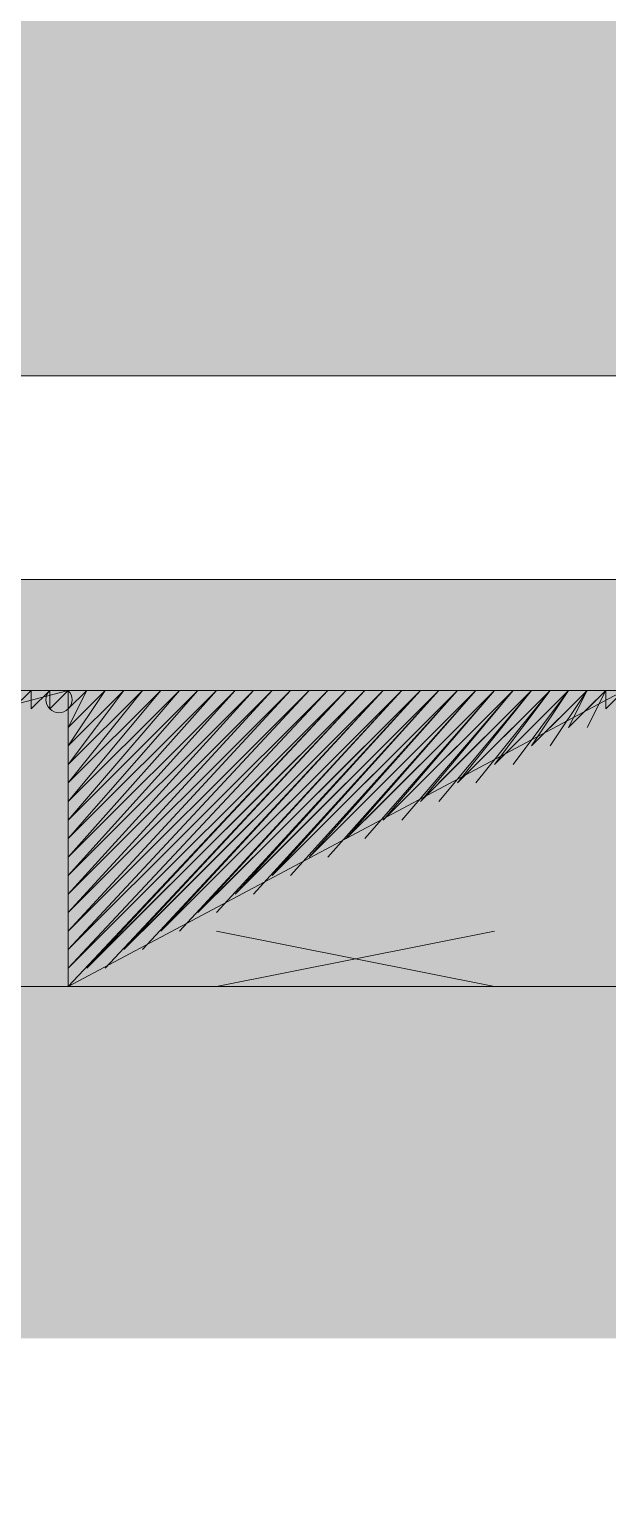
# Model space of a CAD drawing. Header units: millimetres. Extents: x -59 to 47, y 152 to 919.
# Drawn here: x -6.987 to -6.674, y 571.591 to 572.383 of the extents above; entities that cross this region are included whole.
import ezdxf

# ---------------------------------------------------------------- set-up
doc = ezdxf.new("R2010")
doc.units = ezdxf.units.MM
for name, color, linetype in [('PDF_014407$BL', 7, 'Continuous'), ('PDF_014407$EQ', 7, 'Continuous'), ('PDF_014407$WA', 7, 'Continuous')]:
    doc.layers.add(name, color=color, linetype=linetype)
doc.layers.add('PDF_014407$HL-TMP', color=7, linetype='Continuous', true_color=0x800000)

msp = doc.modelspace()

# ---------------------------------------------------------------- linework, layer by layer
at = {"layer": 'PDF_014407$BL', "lineweight": 9}
for points in [[(-6.8858, 571.89387), (-6.73523, 571.86376)], [(-6.73523, 571.89387), (-6.8858, 571.86376)]]:
    msp.add_lwpolyline(points, dxfattribs=at)
at = {"layer": 'PDF_014407$EQ', "lineweight": 9}
for points in [[(-6.66496, 571.86376), (-6.05261, 571.86376), (-6.05261, 572.02437), (-7.57846, 572.02437), (-7.57846, 571.86376), (-6.96611, 571.86376), (-6.96611, 572.02437), (-7.57846, 571.86376)], [(-6.99623, 572.01433), (-6.98619, 572.02437), (-6.99623, 572.01433), (-6.98619, 572.02437), (-6.99623, 572.01433), (-6.98619, 572.02437), (-6.99623, 572.01433), (-6.98619, 572.02437), (-6.99623, 572.01433), (-6.98619, 572.02437), (-6.99623, 572.01433), (-6.98619, 572.02437), (-6.99623, 572.01433), (-6.98619, 572.02437), (-6.99623, 572.01433), (-6.98619, 572.02437), (-6.99623, 572.01433), (-6.98619, 572.02437), (-6.99623, 572.01433), (-6.98619, 572.02437), (-6.99623, 572.01433), (-6.98619, 572.02437), (-6.99623, 572.01433), (-6.98619, 572.02437), (-6.99623, 572.01433), (-6.98619, 572.02437), (-6.99623, 572.01433), (-6.98619, 572.02437), (-6.99623, 572.01433), (-6.98619, 572.02437), (-6.99623, 572.01433), (-6.98619, 572.02437), (-6.98619, 572.01433), (-6.98619, 572.02437), (-6.98619, 572.01433), (-6.98619, 572.02437), (-6.98619, 572.01433), (-6.98619, 572.02437), (-6.98619, 572.01433), (-6.98619, 572.02437), (-6.98619, 572.01433), (-6.98619, 572.02437), (-6.98619, 572.01433), (-6.98619, 572.02437), (-6.98619, 572.01433), (-6.98619, 572.02437), (-6.98619, 572.01433), (-6.98619, 572.02437), (-6.98619, 572.01433), (-6.98619, 572.02437), (-6.98619, 572.01433), (-6.98619, 572.02437), (-6.98619, 572.01433), (-6.98619, 572.02437), (-6.98619, 572.01433), (-6.98619, 572.02437), (-6.98619, 572.01433), (-6.97615, 572.02437), (-6.98619, 572.01433), (-6.97615, 572.02437), (-6.98619, 572.01433), (-6.97615, 572.02437), (-6.98619, 572.01433), (-6.97615, 572.02437), (-6.98619, 572.01433), (-6.97615, 572.02437), (-6.98619, 572.01433), (-6.97615, 572.02437), (-6.98619, 572.01433), (-6.97615, 572.02437), (-6.98619, 572.01433), (-6.97615, 572.02437), (-6.98619, 572.01433), (-6.97615, 572.02437), (-6.97615, 572.01433), (-6.97615, 572.02437), (-6.97615, 572.01433), (-6.97615, 572.02437), (-6.97615, 572.01433), (-6.97615, 572.02437), (-6.97615, 572.01433), (-6.97615, 572.02437), (-6.97615, 572.01433), (-6.97615, 572.02437), (-6.97615, 572.01433), (-6.97615, 572.02437), (-6.97615, 572.01433), (-6.97615, 572.02437), (-6.97615, 572.01433), (-6.97615, 572.02437), (-6.97615, 572.01433), (-6.97615, 572.02437), (-6.97615, 572.01433), (-6.97615, 572.02437), (-6.97615, 572.01433), (-6.97615, 572.02437), (-6.97615, 572.01433), (-6.97615, 572.02437), (-6.97615, 572.01433), (-6.97615, 572.02437), (-6.97615, 572.01433), (-6.97615, 572.02437), (-6.97615, 572.01433), (-6.97615, 572.02437), (-6.97615, 572.01433), (-6.97615, 572.02437), (-6.97615, 572.01433), (-6.97615, 572.02437), (-6.97615, 572.01433), (-6.97615, 572.02437), (-6.97615, 572.01433), (-6.97615, 572.02437), (-6.97615, 572.01433), (-6.96611, 572.02437), (-6.97615, 572.01433)], [(-6.96611, 571.99426), (-6.94603, 572.02437), (-6.96611, 571.99426), (-6.94603, 572.02437), (-6.96611, 571.99426), (-6.94603, 572.02437), (-6.96611, 571.99426), (-6.94603, 572.02437), (-6.96611, 571.99426), (-6.94603, 572.02437), (-6.96611, 571.99426), (-6.94603, 572.02437), (-6.96611, 571.99426), (-6.94603, 572.02437), (-6.96611, 571.99426), (-6.94603, 572.02437), (-6.96611, 571.99426), (-6.94603, 572.02437), (-6.96611, 571.99426), (-6.94603, 572.02437), (-6.96611, 571.99426), (-6.94603, 572.02437), (-6.96611, 571.99426), (-6.94603, 572.02437), (-6.96611, 571.99426), (-6.94603, 572.02437), (-6.96611, 571.99426), (-6.94603, 572.02437), (-6.96611, 571.99426), (-6.94603, 572.02437), (-6.96611, 571.99426), (-6.94603, 572.02437), (-6.96611, 571.99426), (-6.94603, 572.02437), (-6.96611, 571.99426), (-6.94603, 572.02437), (-6.96611, 571.99426), (-6.94603, 572.02437), (-6.96611, 571.99426), (-6.936, 572.02437), (-6.96611, 571.99426), (-6.936, 572.02437), (-6.96611, 571.99426), (-6.936, 572.02437), (-6.96611, 571.99426), (-6.936, 572.02437), (-6.96611, 571.99426), (-6.936, 572.02437), (-6.96611, 571.99426), (-6.936, 572.02437), (-6.96611, 571.99426), (-6.936, 572.02437), (-6.96611, 571.99426), (-6.936, 572.02437), (-6.96611, 571.99426), (-6.936, 572.02437), (-6.96611, 571.99426), (-6.936, 572.02437), (-6.96611, 571.98422), (-6.936, 572.02437), (-6.96611, 571.98422), (-6.936, 572.02437), (-6.96611, 571.98422), (-6.936, 572.02437), (-6.96611, 571.98422), (-6.936, 572.02437), (-6.96611, 571.98422), (-6.936, 572.02437), (-6.96611, 571.98422), (-6.936, 572.02437), (-6.96611, 571.98422), (-6.936, 572.02437), (-6.96611, 571.98422), (-6.936, 572.02437), (-6.96611, 571.98422), (-6.936, 572.02437), (-6.96611, 571.98422), (-6.936, 572.02437), (-6.96611, 571.98422), (-6.936, 572.02437), (-6.96611, 571.98422), (-6.936, 572.02437), (-6.96611, 571.98422), (-6.936, 572.02437), (-6.96611, 571.98422), (-6.936, 572.02437), (-6.96611, 571.98422), (-6.936, 572.02437), (-6.96611, 571.98422), (-6.936, 572.02437), (-6.96611, 571.98422), (-6.936, 572.02437), (-6.96611, 571.98422), (-6.936, 572.02437), (-6.96611, 571.98422), (-6.92596, 572.02437), (-6.96611, 571.98422), (-6.92596, 572.02437), (-6.96611, 571.98422), (-6.92596, 572.02437), (-6.96611, 571.98422), (-6.92596, 572.02437), (-6.96611, 571.98422), (-6.92596, 572.02437), (-6.96611, 571.98422), (-6.92596, 572.02437), (-6.96611, 571.98422), (-6.92596, 572.02437), (-6.96611, 571.98422), (-6.92596, 572.02437), (-6.96611, 571.98422), (-6.92596, 572.02437), (-6.96611, 571.98422), (-6.92596, 572.02437), (-6.96611, 571.97418), (-6.92596, 572.02437), (-6.96611, 571.97418), (-6.92596, 572.02437), (-6.96611, 571.97418), (-6.92596, 572.02437), (-6.96611, 571.97418), (-6.92596, 572.02437), (-6.96611, 571.97418), (-6.92596, 572.02437), (-6.96611, 571.97418), (-6.92596, 572.02437), (-6.96611, 571.97418), (-6.92596, 572.02437), (-6.96611, 571.97418), (-6.92596, 572.02437), (-6.96611, 571.97418), (-6.92596, 572.02437), (-6.96611, 571.97418), (-6.92596, 572.02437), (-6.96611, 571.97418), (-6.92596, 572.02437), (-6.96611, 571.97418), (-6.92596, 572.02437), (-6.96611, 571.97418), (-6.92596, 572.02437), (-6.96611, 571.97418), (-6.92596, 572.02437), (-6.96611, 571.97418), (-6.92596, 572.02437), (-6.96611, 571.97418), (-6.92596, 572.02437), (-6.96611, 571.97418), (-6.92596, 572.02437), (-6.96611, 571.97418), (-6.92596, 572.02437), (-6.96611, 571.97418), (-6.91592, 572.02437), (-6.96611, 571.97418), (-6.91592, 572.02437), (-6.96611, 571.97418), (-6.91592, 572.02437), (-6.96611, 571.97418), (-6.91592, 572.02437), (-6.96611, 571.97418), (-6.91592, 572.02437), (-6.96611, 571.97418), (-6.91592, 572.02437), (-6.96611, 571.97418), (-6.91592, 572.02437), (-6.96611, 571.97418), (-6.91592, 572.02437), (-6.96611, 571.97418), (-6.91592, 572.02437), (-6.96611, 571.97418), (-6.91592, 572.02437), (-6.96611, 571.96414), (-6.91592, 572.02437), (-6.96611, 571.96414), (-6.91592, 572.02437), (-6.96611, 571.96414), (-6.91592, 572.02437), (-6.96611, 571.96414), (-6.91592, 572.02437), (-6.96611, 571.96414), (-6.91592, 572.02437), (-6.96611, 571.96414), (-6.91592, 572.02437), (-6.96611, 571.96414), (-6.91592, 572.02437), (-6.96611, 571.96414), (-6.91592, 572.02437), (-6.96611, 571.96414), (-6.91592, 572.02437), (-6.96611, 571.96414), (-6.91592, 572.02437), (-6.96611, 571.96414), (-6.91592, 572.02437), (-6.96611, 571.96414), (-6.91592, 572.02437), (-6.96611, 571.96414), (-6.91592, 572.02437), (-6.96611, 571.96414), (-6.91592, 572.02437), (-6.96611, 571.96414), (-6.91592, 572.02437), (-6.96611, 571.96414), (-6.91592, 572.02437), (-6.96611, 571.96414), (-6.91592, 572.02437), (-6.96611, 571.96414), (-6.91592, 572.02437), (-6.96611, 571.96414), (-6.90588, 572.02437), (-6.96611, 571.96414), (-6.90588, 572.02437), (-6.96611, 571.96414), (-6.90588, 572.02437), (-6.96611, 571.96414), (-6.90588, 572.02437), (-6.96611, 571.96414), (-6.90588, 572.02437), (-6.96611, 571.96414), (-6.90588, 572.02437), (-6.96611, 571.96414), (-6.90588, 572.02437), (-6.96611, 571.96414), (-6.90588, 572.02437), (-6.96611, 571.96414), (-6.90588, 572.02437), (-6.96611, 571.96414), (-6.90588, 572.02437), (-6.96611, 571.9541), (-6.90588, 572.02437), (-6.96611, 571.9541), (-6.90588, 572.02437), (-6.96611, 571.9541), (-6.90588, 572.02437), (-6.96611, 571.9541), (-6.90588, 572.02437), (-6.96611, 571.9541), (-6.90588, 572.02437), (-6.96611, 571.9541), (-6.90588, 572.02437), (-6.96611, 571.9541), (-6.90588, 572.02437), (-6.96611, 571.9541), (-6.90588, 572.02437), (-6.96611, 571.9541), (-6.90588, 572.02437), (-6.96611, 571.9541), (-6.90588, 572.02437), (-6.96611, 571.9541), (-6.90588, 572.02437), (-6.96611, 571.9541), (-6.90588, 572.02437), (-6.96611, 571.9541), (-6.90588, 572.02437), (-6.96611, 571.9541), (-6.90588, 572.02437), (-6.96611, 571.9541), (-6.90588, 572.02437), (-6.96611, 571.9541), (-6.90588, 572.02437), (-6.96611, 571.9541), (-6.90588, 572.02437), (-6.96611, 571.9541), (-6.90588, 572.02437), (-6.96611, 571.9541), (-6.89584, 572.02437), (-6.96611, 571.9541), (-6.89584, 572.02437), (-6.96611, 571.9541), (-6.89584, 572.02437), (-6.96611, 571.9541), (-6.89584, 572.02437), (-6.96611, 571.9541), (-6.89584, 572.02437), (-6.96611, 571.9541), (-6.89584, 572.02437), (-6.96611, 571.9541), (-6.89584, 572.02437), (-6.96611, 571.9541), (-6.89584, 572.02437), (-6.96611, 571.9541), (-6.89584, 572.02437), (-6.96611, 571.9541), (-6.89584, 572.02437), (-6.96611, 571.94406), (-6.89584, 572.02437), (-6.96611, 571.94406), (-6.89584, 572.02437), (-6.96611, 571.94406), (-6.89584, 572.02437), (-6.96611, 571.94406), (-6.89584, 572.02437), (-6.96611, 571.94406), (-6.89584, 572.02437), (-6.96611, 571.94406), (-6.89584, 572.02437), (-6.96611, 571.94406), (-6.89584, 572.02437), (-6.96611, 571.94406), (-6.89584, 572.02437), (-6.96611, 571.94406), (-6.89584, 572.02437), (-6.96611, 571.94406), (-6.89584, 572.02437), (-6.96611, 571.94406), (-6.89584, 572.02437), (-6.96611, 571.94406), (-6.89584, 572.02437), (-6.96611, 571.94406), (-6.89584, 572.02437), (-6.96611, 571.94406), (-6.89584, 572.02437), (-6.96611, 571.94406), (-6.89584, 572.02437), (-6.96611, 571.94406), (-6.89584, 572.02437), (-6.96611, 571.94406), (-6.89584, 572.02437), (-6.96611, 571.94406), (-6.89584, 572.02437), (-6.96611, 571.94406), (-6.8858, 572.02437), (-6.96611, 571.94406), (-6.8858, 572.02437), (-6.96611, 571.94406), (-6.8858, 572.02437), (-6.96611, 571.94406), (-6.8858, 572.02437), (-6.96611, 571.94406), (-6.8858, 572.02437), (-6.96611, 571.94406), (-6.8858, 572.02437), (-6.96611, 571.94406), (-6.8858, 572.02437), (-6.96611, 571.94406), (-6.8858, 572.02437), (-6.96611, 571.94406), (-6.8858, 572.02437), (-6.96611, 571.94406), (-6.8858, 572.02437), (-6.96611, 571.93402), (-6.8858, 572.02437), (-6.96611, 571.93402), (-6.8858, 572.02437), (-6.96611, 571.93402), (-6.8858, 572.02437), (-6.96611, 571.93402), (-6.8858, 572.02437), (-6.96611, 571.93402), (-6.8858, 572.02437), (-6.96611, 571.93402), (-6.8858, 572.02437), (-6.96611, 571.93402), (-6.8858, 572.02437), (-6.96611, 571.93402), (-6.8858, 572.02437), (-6.96611, 571.93402), (-6.8858, 572.02437), (-6.96611, 571.93402), (-6.8858, 572.02437), (-6.96611, 571.93402), (-6.8858, 572.02437), (-6.96611, 571.93402), (-6.8858, 572.02437), (-6.96611, 571.93402), (-6.8858, 572.02437), (-6.96611, 571.93402), (-6.8858, 572.02437), (-6.96611, 571.93402), (-6.8858, 572.02437), (-6.96611, 571.93402), (-6.8858, 572.02437), (-6.96611, 571.93402), (-6.8858, 572.02437), (-6.96611, 571.93402), (-6.8858, 572.02437), (-6.96611, 571.93402), (-6.87576, 572.02437), (-6.96611, 571.93402), (-6.87576, 572.02437), (-6.96611, 571.93402), (-6.87576, 572.02437), (-6.96611, 571.93402), (-6.87576, 572.02437), (-6.96611, 571.93402), (-6.87576, 572.02437), (-6.96611, 571.93402), (-6.87576, 572.02437), (-6.96611, 571.93402), (-6.87576, 572.02437), (-6.96611, 571.93402), (-6.87576, 572.02437), (-6.96611, 571.93402), (-6.87576, 572.02437), (-6.96611, 571.93402), (-6.87576, 572.02437), (-6.96611, 571.92399), (-6.87576, 572.02437), (-6.96611, 571.92399), (-6.87576, 572.02437), (-6.96611, 571.92399), (-6.87576, 572.02437), (-6.96611, 571.92399), (-6.87576, 572.02437), (-6.96611, 571.92399), (-6.87576, 572.02437), (-6.96611, 571.92399), (-6.87576, 572.02437), (-6.96611, 571.92399), (-6.87576, 572.02437), (-6.96611, 571.92399), (-6.87576, 572.02437), (-6.96611, 571.92399), (-6.87576, 572.02437), (-6.96611, 571.92399), (-6.87576, 572.02437), (-6.96611, 571.92399), (-6.87576, 572.02437), (-6.96611, 571.92399), (-6.87576, 572.02437), (-6.96611, 571.92399), (-6.87576, 572.02437), (-6.96611, 571.92399), (-6.87576, 572.02437), (-6.96611, 571.92399), (-6.87576, 572.02437), (-6.96611, 571.92399), (-6.87576, 572.02437), (-6.96611, 571.92399), (-6.87576, 572.02437), (-6.96611, 571.92399), (-6.87576, 572.02437), (-6.96611, 571.92399), (-6.86573, 572.02437), (-6.96611, 571.92399), (-6.86573, 572.02437), (-6.96611, 571.92399), (-6.86573, 572.02437), (-6.96611, 571.92399), (-6.86573, 572.02437), (-6.96611, 571.92399), (-6.86573, 572.02437), (-6.96611, 571.92399), (-6.86573, 572.02437), (-6.96611, 571.92399), (-6.86573, 572.02437), (-6.96611, 571.92399), (-6.86573, 572.02437), (-6.96611, 571.92399), (-6.86573, 572.02437), (-6.96611, 571.92399), (-6.86573, 572.02437), (-6.96611, 571.91395), (-6.86573, 572.02437), (-6.96611, 571.91395), (-6.86573, 572.02437), (-6.96611, 571.91395), (-6.86573, 572.02437), (-6.96611, 571.91395), (-6.86573, 572.02437), (-6.96611, 571.91395), (-6.86573, 572.02437), (-6.96611, 571.91395), (-6.86573, 572.02437), (-6.96611, 571.91395), (-6.86573, 572.02437), (-6.96611, 571.91395), (-6.86573, 572.02437), (-6.96611, 571.91395), (-6.86573, 572.02437), (-6.96611, 571.91395), (-6.86573, 572.02437), (-6.96611, 571.91395), (-6.86573, 572.02437), (-6.96611, 571.91395), (-6.86573, 572.02437), (-6.96611, 571.91395), (-6.86573, 572.02437), (-6.96611, 571.91395), (-6.86573, 572.02437), (-6.96611, 571.91395), (-6.86573, 572.02437), (-6.96611, 571.91395), (-6.86573, 572.02437), (-6.96611, 571.91395), (-6.86573, 572.02437), (-6.96611, 571.91395), (-6.86573, 572.02437), (-6.96611, 571.91395), (-6.86573, 572.02437)], [(-6.96611, 571.86376), (-6.66496, 572.02437)], [(-6.66496, 571.86376), (-6.96611, 571.86376), (-6.81553, 572.02437), (-6.96611, 571.86376), (-6.81553, 572.02437), (-6.96611, 571.86376), (-6.81553, 572.02437), (-6.96611, 571.86376), (-6.81553, 572.02437), (-6.96611, 571.87379), (-6.81553, 572.02437), (-6.96611, 571.87379), (-6.81553, 572.02437), (-6.96611, 571.87379), (-6.81553, 572.02437), (-6.96611, 571.87379), (-6.81553, 572.02437), (-6.96611, 571.87379), (-6.81553, 572.02437), (-6.96611, 571.87379), (-6.81553, 572.02437), (-6.96611, 571.87379), (-6.81553, 572.02437), (-6.96611, 571.87379), (-6.81553, 572.02437), (-6.96611, 571.87379), (-6.81553, 572.02437), (-6.95607, 571.87379), (-6.81553, 572.02437), (-6.95607, 571.87379), (-6.81553, 572.02437), (-6.95607, 571.87379), (-6.81553, 572.02437), (-6.95607, 571.87379), (-6.81553, 572.02437), (-6.95607, 571.87379), (-6.81553, 572.02437), (-6.95607, 571.87379), (-6.81553, 572.02437), (-6.95607, 571.87379), (-6.80549, 572.02437), (-6.95607, 571.87379), (-6.80549, 572.02437), (-6.95607, 571.87379), (-6.80549, 572.02437), (-6.95607, 571.87379), (-6.80549, 572.02437), (-6.95607, 571.87379), (-6.80549, 572.02437), (-6.95607, 571.87379), (-6.80549, 572.02437), (-6.95607, 571.87379), (-6.80549, 572.02437), (-6.95607, 571.87379), (-6.80549, 572.02437), (-6.94603, 571.87379), (-6.80549, 572.02437), (-6.94603, 571.87379), (-6.80549, 572.02437), (-6.94603, 571.87379), (-6.80549, 572.02437), (-6.94603, 571.87379), (-6.80549, 572.02437), (-6.94603, 571.87379), (-6.80549, 572.02437), (-6.94603, 571.88383), (-6.80549, 572.02437), (-6.94603, 571.88383), (-6.80549, 572.02437), (-6.94603, 571.88383), (-6.80549, 572.02437), (-6.94603, 571.88383), (-6.80549, 572.02437), (-6.94603, 571.88383), (-6.80549, 572.02437), (-6.94603, 571.88383), (-6.80549, 572.02437), (-6.94603, 571.88383), (-6.80549, 572.02437), (-6.94603, 571.88383), (-6.80549, 572.02437), (-6.94603, 571.88383), (-6.80549, 572.02437), (-6.936, 571.88383), (-6.80549, 572.02437), (-6.936, 571.88383), (-6.80549, 572.02437), (-6.936, 571.88383), (-6.80549, 572.02437), (-6.936, 571.88383), (-6.80549, 572.02437), (-6.936, 571.88383), (-6.80549, 572.02437), (-6.936, 571.88383), (-6.80549, 572.02437), (-6.936, 571.88383), (-6.79546, 572.02437), (-6.936, 571.88383), (-6.79546, 572.02437), (-6.936, 571.88383), (-6.79546, 572.02437), (-6.936, 571.88383), (-6.79546, 572.02437), (-6.936, 571.88383), (-6.79546, 572.02437), (-6.936, 571.88383), (-6.79546, 572.02437), (-6.936, 571.88383), (-6.79546, 572.02437), (-6.936, 571.88383), (-6.79546, 572.02437), (-6.92596, 571.88383), (-6.79546, 572.02437), (-6.92596, 571.88383), (-6.79546, 572.02437), (-6.92596, 571.88383), (-6.79546, 572.02437), (-6.92596, 571.88383), (-6.79546, 572.02437), (-6.92596, 571.88383), (-6.79546, 572.02437), (-6.92596, 571.89387), (-6.79546, 572.02437), (-6.92596, 571.89387), (-6.79546, 572.02437), (-6.92596, 571.89387), (-6.79546, 572.02437), (-6.92596, 571.89387), (-6.79546, 572.02437), (-6.92596, 571.89387), (-6.79546, 572.02437), (-6.92596, 571.89387), (-6.79546, 572.02437), (-6.92596, 571.89387), (-6.79546, 572.02437), (-6.92596, 571.89387), (-6.79546, 572.02437), (-6.92596, 571.89387), (-6.79546, 572.02437), (-6.91592, 571.89387), (-6.79546, 572.02437), (-6.91592, 571.89387), (-6.79546, 572.02437), (-6.91592, 571.89387), (-6.79546, 572.02437), (-6.91592, 571.89387), (-6.79546, 572.02437), (-6.91592, 571.89387), (-6.79546, 572.02437), (-6.91592, 571.89387), (-6.79546, 572.02437), (-6.91592, 571.89387), (-6.78542, 572.02437), (-6.91592, 571.89387), (-6.78542, 572.02437), (-6.91592, 571.89387), (-6.78542, 572.02437), (-6.91592, 571.89387), (-6.78542, 572.02437), (-6.91592, 571.89387), (-6.78542, 572.02437), (-6.91592, 571.89387), (-6.78542, 572.02437), (-6.91592, 571.89387), (-6.78542, 572.02437), (-6.91592, 571.89387), (-6.78542, 572.02437), (-6.90588, 571.89387), (-6.78542, 572.02437), (-6.90588, 571.89387), (-6.78542, 572.02437), (-6.90588, 571.89387), (-6.78542, 572.02437), (-6.90588, 571.89387), (-6.78542, 572.02437), (-6.90588, 571.89387), (-6.78542, 572.02437), (-6.90588, 571.90391), (-6.78542, 572.02437), (-6.90588, 571.90391), (-6.78542, 572.02437), (-6.90588, 571.90391), (-6.78542, 572.02437), (-6.90588, 571.90391), (-6.78542, 572.02437), (-6.90588, 571.90391), (-6.78542, 572.02437), (-6.90588, 571.90391), (-6.78542, 572.02437), (-6.90588, 571.90391), (-6.78542, 572.02437), (-6.90588, 571.90391), (-6.78542, 572.02437), (-6.90588, 571.90391), (-6.78542, 572.02437), (-6.89584, 571.90391), (-6.78542, 572.02437), (-6.89584, 571.90391), (-6.78542, 572.02437), (-6.89584, 571.90391), (-6.78542, 572.02437), (-6.89584, 571.90391), (-6.78542, 572.02437), (-6.89584, 571.90391), (-6.78542, 572.02437), (-6.89584, 571.90391), (-6.78542, 572.02437), (-6.89584, 571.90391), (-6.77538, 572.02437), (-6.89584, 571.90391), (-6.77538, 572.02437), (-6.89584, 571.90391), (-6.77538, 572.02437), (-6.89584, 571.90391), (-6.77538, 572.02437), (-6.89584, 571.90391), (-6.77538, 572.02437), (-6.89584, 571.90391), (-6.77538, 572.02437), (-6.89584, 571.90391), (-6.77538, 572.02437), (-6.89584, 571.90391), (-6.77538, 572.02437), (-6.8858, 571.90391), (-6.77538, 572.02437), (-6.8858, 571.90391), (-6.77538, 572.02437), (-6.8858, 571.90391), (-6.77538, 572.02437), (-6.8858, 571.90391), (-6.77538, 572.02437), (-6.8858, 571.90391), (-6.77538, 572.02437), (-6.8858, 571.90391)], [(-6.8858, 571.91395), (-6.77538, 572.02437), (-6.8858, 571.91395), (-6.77538, 572.02437), (-6.8858, 571.91395), (-6.77538, 572.02437), (-6.8858, 571.91395), (-6.77538, 572.02437), (-6.8858, 571.91395), (-6.77538, 572.02437), (-6.8858, 571.91395), (-6.77538, 572.02437), (-6.8858, 571.91395), (-6.77538, 572.02437), (-6.8858, 571.91395), (-6.77538, 572.02437), (-6.8858, 571.91395), (-6.77538, 572.02437), (-6.87576, 571.91395), (-6.77538, 572.02437), (-6.87576, 571.91395), (-6.77538, 572.02437), (-6.87576, 571.91395), (-6.77538, 572.02437), (-6.87576, 571.91395), (-6.77538, 572.02437), (-6.87576, 571.91395), (-6.77538, 572.02437), (-6.87576, 571.91395), (-6.77538, 572.02437), (-6.87576, 571.91395), (-6.76534, 572.02437), (-6.87576, 571.91395), (-6.76534, 572.02437), (-6.87576, 571.91395), (-6.76534, 572.02437), (-6.87576, 571.91395), (-6.76534, 572.02437), (-6.87576, 571.91395), (-6.76534, 572.02437), (-6.87576, 571.91395), (-6.76534, 572.02437), (-6.87576, 571.91395), (-6.76534, 572.02437), (-6.87576, 571.91395), (-6.76534, 572.02437), (-6.86573, 571.91395), (-6.76534, 572.02437), (-6.86573, 571.91395), (-6.76534, 572.02437), (-6.86573, 571.91395), (-6.76534, 572.02437), (-6.86573, 571.91395), (-6.76534, 572.02437), (-6.86573, 571.91395), (-6.76534, 572.02437), (-6.86573, 571.91395)], [(-6.86573, 571.92399), (-6.76534, 572.02437), (-6.86573, 571.92399), (-6.76534, 572.02437), (-6.86573, 571.92399), (-6.76534, 572.02437), (-6.86573, 571.92399), (-6.76534, 572.02437), (-6.86573, 571.92399), (-6.76534, 572.02437), (-6.86573, 571.92399), (-6.76534, 572.02437), (-6.86573, 571.92399), (-6.76534, 572.02437), (-6.86573, 571.92399), (-6.76534, 572.02437), (-6.86573, 571.92399), (-6.76534, 572.02437), (-6.85569, 571.92399), (-6.76534, 572.02437), (-6.85569, 571.92399), (-6.76534, 572.02437), (-6.85569, 571.92399), (-6.76534, 572.02437), (-6.85569, 571.92399), (-6.76534, 572.02437), (-6.85569, 571.92399), (-6.76534, 572.02437), (-6.85569, 571.92399), (-6.76534, 572.02437), (-6.85569, 571.92399), (-6.7553, 572.02437), (-6.85569, 571.92399), (-6.7553, 572.02437), (-6.85569, 571.92399), (-6.7553, 572.02437), (-6.85569, 571.92399), (-6.7553, 572.02437), (-6.85569, 571.92399), (-6.7553, 572.02437), (-6.85569, 571.92399), (-6.7553, 572.02437), (-6.85569, 571.92399), (-6.7553, 572.02437), (-6.85569, 571.92399), (-6.7553, 572.02437), (-6.84565, 571.92399), (-6.7553, 572.02437), (-6.84565, 571.92399), (-6.7553, 572.02437), (-6.84565, 571.92399), (-6.7553, 572.02437), (-6.84565, 571.92399), (-6.7553, 572.02437), (-6.84565, 571.92399), (-6.7553, 572.02437), (-6.84565, 571.92399)], [(-6.84565, 571.93402), (-6.7553, 572.02437), (-6.84565, 571.93402), (-6.7553, 572.02437), (-6.84565, 571.93402), (-6.7553, 572.02437), (-6.84565, 571.93402), (-6.7553, 572.02437), (-6.84565, 571.93402), (-6.7553, 572.02437), (-6.84565, 571.93402), (-6.7553, 572.02437), (-6.84565, 571.93402), (-6.7553, 572.02437), (-6.84565, 571.93402), (-6.7553, 572.02437), (-6.84565, 571.93402), (-6.7553, 572.02437), (-6.83561, 571.93402), (-6.7553, 572.02437), (-6.83561, 571.93402), (-6.7553, 572.02437), (-6.83561, 571.93402), (-6.7553, 572.02437), (-6.83561, 571.93402), (-6.7553, 572.02437), (-6.83561, 571.93402), (-6.7553, 572.02437), (-6.83561, 571.93402), (-6.7553, 572.02437), (-6.83561, 571.93402), (-6.74526, 572.02437), (-6.83561, 571.93402), (-6.74526, 572.02437), (-6.83561, 571.93402), (-6.74526, 572.02437), (-6.83561, 571.93402), (-6.74526, 572.02437), (-6.83561, 571.93402), (-6.74526, 572.02437), (-6.83561, 571.93402), (-6.74526, 572.02437), (-6.83561, 571.93402), (-6.74526, 572.02437), (-6.83561, 571.93402), (-6.74526, 572.02437), (-6.82557, 571.93402), (-6.74526, 572.02437), (-6.82557, 571.93402), (-6.74526, 572.02437), (-6.82557, 571.93402), (-6.74526, 572.02437), (-6.82557, 571.93402), (-6.74526, 572.02437), (-6.82557, 571.93402), (-6.74526, 572.02437), (-6.82557, 571.93402)], [(-6.82557, 571.94406), (-6.74526, 572.02437), (-6.82557, 571.94406), (-6.74526, 572.02437), (-6.82557, 571.94406), (-6.74526, 572.02437), (-6.82557, 571.94406), (-6.74526, 572.02437), (-6.82557, 571.94406), (-6.74526, 572.02437), (-6.82557, 571.94406), (-6.74526, 572.02437), (-6.82557, 571.94406), (-6.74526, 572.02437), (-6.82557, 571.94406), (-6.74526, 572.02437), (-6.82557, 571.94406), (-6.74526, 572.02437), (-6.81553, 571.94406), (-6.74526, 572.02437), (-6.81553, 571.94406), (-6.74526, 572.02437), (-6.81553, 571.94406), (-6.74526, 572.02437), (-6.81553, 571.94406), (-6.74526, 572.02437), (-6.81553, 571.94406), (-6.74526, 572.02437), (-6.81553, 571.94406), (-6.74526, 572.02437), (-6.81553, 571.94406), (-6.73523, 572.02437), (-6.81553, 571.94406), (-6.73523, 572.02437), (-6.81553, 571.94406), (-6.73523, 572.02437), (-6.81553, 571.94406), (-6.73523, 572.02437), (-6.81553, 571.94406), (-6.73523, 572.02437), (-6.81553, 571.94406), (-6.73523, 572.02437), (-6.81553, 571.94406), (-6.73523, 572.02437), (-6.81553, 571.94406), (-6.73523, 572.02437), (-6.80549, 571.94406), (-6.73523, 572.02437), (-6.80549, 571.94406), (-6.73523, 572.02437), (-6.80549, 571.94406), (-6.73523, 572.02437), (-6.80549, 571.94406), (-6.73523, 572.02437), (-6.80549, 571.94406), (-6.73523, 572.02437), (-6.80549, 571.94406)], [(-6.80549, 571.9541), (-6.73523, 572.02437), (-6.80549, 571.9541), (-6.73523, 572.02437), (-6.80549, 571.9541), (-6.73523, 572.02437), (-6.80549, 571.9541), (-6.73523, 572.02437), (-6.80549, 571.9541), (-6.73523, 572.02437), (-6.80549, 571.9541), (-6.73523, 572.02437), (-6.80549, 571.9541), (-6.73523, 572.02437), (-6.80549, 571.9541), (-6.73523, 572.02437), (-6.80549, 571.9541), (-6.73523, 572.02437), (-6.79546, 571.9541), (-6.73523, 572.02437), (-6.79546, 571.9541), (-6.73523, 572.02437), (-6.79546, 571.9541), (-6.73523, 572.02437), (-6.79546, 571.9541), (-6.73523, 572.02437), (-6.79546, 571.9541), (-6.73523, 572.02437), (-6.79546, 571.9541), (-6.73523, 572.02437), (-6.79546, 571.9541), (-6.72519, 572.02437), (-6.79546, 571.9541), (-6.72519, 572.02437), (-6.79546, 571.9541), (-6.72519, 572.02437), (-6.79546, 571.9541), (-6.72519, 572.02437), (-6.79546, 571.9541), (-6.72519, 572.02437), (-6.79546, 571.9541), (-6.72519, 572.02437), (-6.79546, 571.9541), (-6.72519, 572.02437), (-6.79546, 571.9541), (-6.72519, 572.02437), (-6.78542, 571.9541), (-6.72519, 572.02437), (-6.78542, 571.9541), (-6.72519, 572.02437), (-6.78542, 571.9541), (-6.72519, 572.02437), (-6.78542, 571.9541), (-6.72519, 572.02437), (-6.78542, 571.9541), (-6.72519, 572.02437), (-6.78542, 571.9541)], [(-6.78542, 571.96414), (-6.72519, 572.02437), (-6.78542, 571.96414), (-6.72519, 572.02437), (-6.78542, 571.96414), (-6.72519, 572.02437), (-6.78542, 571.96414), (-6.72519, 572.02437), (-6.78542, 571.96414), (-6.72519, 572.02437), (-6.78542, 571.96414), (-6.72519, 572.02437), (-6.78542, 571.96414), (-6.72519, 572.02437), (-6.78542, 571.96414), (-6.72519, 572.02437), (-6.78542, 571.96414), (-6.72519, 572.02437), (-6.77538, 571.96414), (-6.72519, 572.02437), (-6.77538, 571.96414), (-6.72519, 572.02437), (-6.77538, 571.96414), (-6.72519, 572.02437), (-6.77538, 571.96414), (-6.72519, 572.02437), (-6.77538, 571.96414), (-6.72519, 572.02437), (-6.77538, 571.96414), (-6.72519, 572.02437), (-6.77538, 571.96414), (-6.72519, 572.02437)], [(-6.76534, 571.96414), (-6.71515, 572.02437), (-6.76534, 571.96414), (-6.71515, 572.02437), (-6.76534, 571.96414), (-6.71515, 572.02437), (-6.76534, 571.96414), (-6.71515, 572.02437), (-6.76534, 571.96414), (-6.71515, 572.02437), (-6.76534, 571.96414), (-6.71515, 572.02437), (-6.76534, 571.97418), (-6.71515, 572.02437), (-6.76534, 571.97418), (-6.71515, 572.02437), (-6.76534, 571.97418), (-6.71515, 572.02437), (-6.76534, 571.97418), (-6.71515, 572.02437), (-6.76534, 571.97418), (-6.71515, 572.02437), (-6.76534, 571.97418), (-6.71515, 572.02437), (-6.76534, 571.97418), (-6.71515, 572.02437), (-6.76534, 571.97418), (-6.71515, 572.02437), (-6.76534, 571.97418)], [(-6.74526, 571.97418), (-6.70511, 572.02437), (-6.74526, 571.97418), (-6.70511, 572.02437), (-6.74526, 571.97418), (-6.70511, 572.02437), (-6.74526, 571.97418), (-6.70511, 572.02437), (-6.74526, 571.97418), (-6.70511, 572.02437), (-6.74526, 571.97418), (-6.70511, 572.02437), (-6.74526, 571.98422), (-6.70511, 572.02437), (-6.74526, 571.98422), (-6.70511, 572.02437), (-6.74526, 571.98422), (-6.70511, 572.02437), (-6.74526, 571.98422), (-6.70511, 572.02437), (-6.74526, 571.98422), (-6.70511, 572.02437), (-6.74526, 571.98422), (-6.70511, 572.02437), (-6.74526, 571.98422), (-6.70511, 572.02437), (-6.74526, 571.98422), (-6.70511, 572.02437), (-6.74526, 571.98422)], [(-6.72519, 571.98422), (-6.69507, 572.02437), (-6.72519, 571.98422), (-6.69507, 572.02437), (-6.72519, 571.98422), (-6.69507, 572.02437), (-6.72519, 571.98422), (-6.69507, 572.02437), (-6.72519, 571.98422), (-6.69507, 572.02437), (-6.72519, 571.98422), (-6.69507, 572.02437), (-6.72519, 571.99426), (-6.69507, 572.02437), (-6.72519, 571.99426), (-6.69507, 572.02437), (-6.72519, 571.99426), (-6.69507, 572.02437), (-6.72519, 571.99426), (-6.69507, 572.02437), (-6.72519, 571.99426), (-6.69507, 572.02437), (-6.72519, 571.99426), (-6.69507, 572.02437), (-6.72519, 571.99426), (-6.69507, 572.02437), (-6.72519, 571.99426), (-6.69507, 572.02437), (-6.72519, 571.99426)], [(-6.70511, 571.99426), (-6.68503, 572.02437), (-6.70511, 571.99426), (-6.68503, 572.02437), (-6.70511, 571.99426), (-6.68503, 572.02437), (-6.70511, 571.99426), (-6.68503, 572.02437), (-6.70511, 571.99426), (-6.68503, 572.02437), (-6.70511, 571.99426), (-6.68503, 572.02437), (-6.70511, 572.00429), (-6.68503, 572.02437), (-6.70511, 572.00429), (-6.68503, 572.02437), (-6.70511, 572.00429), (-6.68503, 572.02437), (-6.70511, 572.00429), (-6.68503, 572.02437), (-6.70511, 572.00429), (-6.68503, 572.02437), (-6.70511, 572.00429), (-6.68503, 572.02437), (-6.70511, 572.00429), (-6.68503, 572.02437), (-6.70511, 572.00429), (-6.68503, 572.02437), (-6.70511, 572.00429), (-6.68503, 572.02437), (-6.69507, 572.00429), (-6.68503, 572.02437), (-6.69507, 572.00429), (-6.68503, 572.02437), (-6.69507, 572.00429), (-6.68503, 572.02437), (-6.69507, 572.00429), (-6.68503, 572.02437), (-6.69507, 572.00429), (-6.68503, 572.02437), (-6.69507, 572.00429), (-6.68503, 572.02437), (-6.69507, 572.00429), (-6.67499, 572.02437), (-6.69507, 572.00429), (-6.67499, 572.02437), (-6.69507, 572.00429), (-6.67499, 572.02437), (-6.69507, 572.00429), (-6.67499, 572.02437), (-6.69507, 572.00429), (-6.67499, 572.02437), (-6.69507, 572.00429), (-6.67499, 572.02437), (-6.69507, 572.00429), (-6.67499, 572.02437), (-6.69507, 572.00429), (-6.67499, 572.02437), (-6.68503, 572.00429), (-6.67499, 572.02437), (-6.68503, 572.00429), (-6.67499, 572.02437), (-6.68503, 572.00429), (-6.67499, 572.02437), (-6.68503, 572.00429), (-6.67499, 572.02437), (-6.68503, 572.00429), (-6.67499, 572.02437), (-6.68503, 572.01433), (-6.67499, 572.02437), (-6.68503, 572.01433), (-6.67499, 572.02437), (-6.68503, 572.01433), (-6.67499, 572.02437), (-6.68503, 572.01433), (-6.67499, 572.02437), (-6.68503, 572.01433), (-6.67499, 572.02437), (-6.68503, 572.01433), (-6.67499, 572.02437), (-6.68503, 572.01433), (-6.67499, 572.02437), (-6.68503, 572.01433), (-6.67499, 572.02437), (-6.68503, 572.01433), (-6.67499, 572.02437), (-6.67499, 572.01433), (-6.67499, 572.02437), (-6.67499, 572.01433), (-6.67499, 572.02437), (-6.67499, 572.01433), (-6.67499, 572.02437), (-6.67499, 572.01433), (-6.67499, 572.02437), (-6.67499, 572.01433), (-6.67499, 572.02437), (-6.67499, 572.01433), (-6.67499, 572.02437), (-6.67499, 572.01433), (-6.66496, 572.02437), (-6.67499, 572.01433), (-6.66496, 572.02437), (-6.67499, 572.01433), (-6.66496, 572.02437), (-6.67499, 572.01433), (-6.66496, 572.02437), (-6.67499, 572.01433), (-6.66496, 572.02437), (-6.67499, 572.01433), (-6.66496, 572.02437), (-6.67499, 572.01433), (-6.66496, 572.02437), (-6.67499, 572.01433), (-6.66496, 572.02437)]]:
    msp.add_lwpolyline(points, dxfattribs=at)
for points in [[(-6.96611, 572.01433), (-6.95607, 572.02437), (-6.96611, 572.01433), (-6.95607, 572.02437), (-6.96611, 572.01433), (-6.95607, 572.02437), (-6.96611, 572.01433), (-6.95607, 572.02437), (-6.96611, 572.01433), (-6.95607, 572.02437), (-6.96611, 572.01433), (-6.95607, 572.02437), (-6.96611, 572.01433), (-6.95607, 572.02437), (-6.96611, 572.01433), (-6.95607, 572.02437), (-6.96611, 572.01433), (-6.95607, 572.02437)], [(-6.96611, 572.00429), (-6.95607, 572.02437), (-6.96611, 572.00429), (-6.95607, 572.02437), (-6.96611, 572.00429), (-6.95607, 572.02437), (-6.96611, 572.00429), (-6.95607, 572.02437), (-6.96611, 572.00429), (-6.95607, 572.02437), (-6.96611, 572.00429), (-6.95607, 572.02437), (-6.96611, 572.00429), (-6.95607, 572.02437), (-6.96611, 572.00429), (-6.95607, 572.02437), (-6.96611, 572.00429), (-6.95607, 572.02437), (-6.96611, 572.00429), (-6.95607, 572.02437), (-6.96611, 572.00429), (-6.95607, 572.02437), (-6.96611, 572.00429), (-6.95607, 572.02437), (-6.96611, 572.00429), (-6.95607, 572.02437), (-6.96611, 572.00429), (-6.95607, 572.02437), (-6.96611, 572.00429), (-6.95607, 572.02437), (-6.96611, 572.00429), (-6.95607, 572.02437), (-6.96611, 572.00429), (-6.95607, 572.02437), (-6.96611, 572.00429), (-6.95607, 572.02437), (-6.96611, 572.00429), (-6.95607, 572.02437), (-6.96611, 572.00429), (-6.94603, 572.02437), (-6.96611, 572.00429), (-6.94603, 572.02437), (-6.96611, 572.00429), (-6.94603, 572.02437), (-6.96611, 572.00429), (-6.94603, 572.02437), (-6.96611, 572.00429), (-6.94603, 572.02437), (-6.96611, 572.00429), (-6.94603, 572.02437), (-6.96611, 572.00429), (-6.94603, 572.02437), (-6.96611, 572.00429), (-6.94603, 572.02437), (-6.96611, 572.00429), (-6.94603, 572.02437)], [(-6.96611, 571.91395), (-6.85569, 572.02437), (-6.96611, 571.91395), (-6.85569, 572.02437), (-6.96611, 571.91395), (-6.85569, 572.02437), (-6.96611, 571.91395), (-6.85569, 572.02437), (-6.96611, 571.91395), (-6.85569, 572.02437), (-6.96611, 571.91395), (-6.85569, 572.02437), (-6.96611, 571.91395), (-6.85569, 572.02437), (-6.96611, 571.91395), (-6.85569, 572.02437), (-6.96611, 571.91395), (-6.85569, 572.02437)], [(-6.96611, 571.90391), (-6.85569, 572.02437), (-6.96611, 571.90391), (-6.85569, 572.02437), (-6.96611, 571.90391), (-6.85569, 572.02437), (-6.96611, 571.90391), (-6.85569, 572.02437), (-6.96611, 571.90391), (-6.85569, 572.02437), (-6.96611, 571.90391), (-6.85569, 572.02437), (-6.96611, 571.90391), (-6.85569, 572.02437), (-6.96611, 571.90391), (-6.85569, 572.02437), (-6.96611, 571.90391), (-6.85569, 572.02437), (-6.96611, 571.90391), (-6.85569, 572.02437), (-6.96611, 571.90391), (-6.85569, 572.02437), (-6.96611, 571.90391), (-6.85569, 572.02437), (-6.96611, 571.90391), (-6.85569, 572.02437), (-6.96611, 571.90391), (-6.85569, 572.02437), (-6.96611, 571.90391), (-6.85569, 572.02437), (-6.96611, 571.90391), (-6.85569, 572.02437), (-6.96611, 571.90391), (-6.85569, 572.02437), (-6.96611, 571.90391), (-6.85569, 572.02437), (-6.96611, 571.90391), (-6.85569, 572.02437), (-6.96611, 571.90391), (-6.84565, 572.02437), (-6.96611, 571.90391), (-6.84565, 572.02437), (-6.96611, 571.90391), (-6.84565, 572.02437), (-6.96611, 571.90391), (-6.84565, 572.02437), (-6.96611, 571.90391), (-6.84565, 572.02437), (-6.96611, 571.90391), (-6.84565, 572.02437), (-6.96611, 571.90391), (-6.84565, 572.02437), (-6.96611, 571.90391), (-6.84565, 572.02437), (-6.96611, 571.90391), (-6.84565, 572.02437)], [(-6.96611, 571.89387), (-6.84565, 572.02437), (-6.96611, 571.89387), (-6.84565, 572.02437), (-6.96611, 571.89387), (-6.84565, 572.02437), (-6.96611, 571.89387), (-6.84565, 572.02437), (-6.96611, 571.89387), (-6.84565, 572.02437), (-6.96611, 571.89387), (-6.84565, 572.02437), (-6.96611, 571.89387), (-6.84565, 572.02437), (-6.96611, 571.89387), (-6.84565, 572.02437), (-6.96611, 571.89387), (-6.84565, 572.02437), (-6.96611, 571.89387), (-6.84565, 572.02437), (-6.96611, 571.89387), (-6.84565, 572.02437), (-6.96611, 571.89387), (-6.84565, 572.02437), (-6.96611, 571.89387), (-6.84565, 572.02437), (-6.96611, 571.89387), (-6.84565, 572.02437), (-6.96611, 571.89387), (-6.84565, 572.02437), (-6.96611, 571.89387), (-6.84565, 572.02437), (-6.96611, 571.89387), (-6.84565, 572.02437), (-6.96611, 571.89387), (-6.84565, 572.02437), (-6.96611, 571.89387), (-6.84565, 572.02437), (-6.96611, 571.89387), (-6.83561, 572.02437), (-6.96611, 571.89387), (-6.83561, 572.02437), (-6.96611, 571.89387), (-6.83561, 572.02437), (-6.96611, 571.89387), (-6.83561, 572.02437), (-6.96611, 571.89387), (-6.83561, 572.02437), (-6.96611, 571.89387), (-6.83561, 572.02437), (-6.96611, 571.89387), (-6.83561, 572.02437), (-6.96611, 571.89387), (-6.83561, 572.02437), (-6.96611, 571.89387), (-6.83561, 572.02437)], [(-6.96611, 571.88383), (-6.83561, 572.02437), (-6.96611, 571.88383), (-6.83561, 572.02437), (-6.96611, 571.88383), (-6.83561, 572.02437), (-6.96611, 571.88383), (-6.83561, 572.02437), (-6.96611, 571.88383), (-6.83561, 572.02437), (-6.96611, 571.88383), (-6.83561, 572.02437), (-6.96611, 571.88383), (-6.83561, 572.02437), (-6.96611, 571.88383), (-6.83561, 572.02437), (-6.96611, 571.88383), (-6.83561, 572.02437), (-6.96611, 571.88383), (-6.83561, 572.02437), (-6.96611, 571.88383), (-6.83561, 572.02437), (-6.96611, 571.88383), (-6.83561, 572.02437), (-6.96611, 571.88383), (-6.83561, 572.02437), (-6.96611, 571.88383), (-6.83561, 572.02437), (-6.96611, 571.88383), (-6.83561, 572.02437), (-6.96611, 571.88383), (-6.83561, 572.02437), (-6.96611, 571.88383), (-6.83561, 572.02437), (-6.96611, 571.88383), (-6.83561, 572.02437), (-6.96611, 571.88383), (-6.83561, 572.02437), (-6.96611, 571.88383), (-6.82557, 572.02437), (-6.96611, 571.88383), (-6.82557, 572.02437), (-6.96611, 571.88383), (-6.82557, 572.02437), (-6.96611, 571.88383), (-6.82557, 572.02437), (-6.96611, 571.88383), (-6.82557, 572.02437), (-6.96611, 571.88383), (-6.82557, 572.02437), (-6.96611, 571.88383), (-6.82557, 572.02437), (-6.96611, 571.88383), (-6.82557, 572.02437), (-6.96611, 571.88383), (-6.82557, 572.02437)], [(-6.96611, 571.87379), (-6.82557, 572.02437), (-6.96611, 571.87379), (-6.82557, 572.02437), (-6.96611, 571.87379), (-6.82557, 572.02437), (-6.96611, 571.87379), (-6.82557, 572.02437), (-6.96611, 571.87379), (-6.82557, 572.02437), (-6.96611, 571.87379), (-6.82557, 572.02437), (-6.96611, 571.87379), (-6.82557, 572.02437), (-6.96611, 571.87379), (-6.82557, 572.02437), (-6.96611, 571.87379), (-6.82557, 572.02437), (-6.96611, 571.87379), (-6.82557, 572.02437), (-6.96611, 571.87379), (-6.82557, 572.02437), (-6.96611, 571.87379), (-6.82557, 572.02437), (-6.96611, 571.87379), (-6.82557, 572.02437), (-6.96611, 571.87379), (-6.82557, 572.02437), (-6.96611, 571.87379), (-6.82557, 572.02437), (-6.96611, 571.87379), (-6.82557, 572.02437), (-6.96611, 571.87379), (-6.82557, 572.02437), (-6.96611, 571.87379), (-6.82557, 572.02437), (-6.96611, 571.87379), (-6.82557, 572.02437), (-6.96611, 571.87379), (-6.81553, 572.02437), (-6.96611, 571.87379), (-6.81553, 572.02437), (-6.96611, 571.87379), (-6.81553, 572.02437), (-6.96611, 571.87379), (-6.81553, 572.02437), (-6.96611, 571.87379), (-6.81553, 572.02437), (-6.96611, 571.87379), (-6.81553, 572.02437), (-6.96611, 571.87379), (-6.81553, 572.02437), (-6.96611, 571.87379), (-6.81553, 572.02437), (-6.96611, 571.87379), (-6.81553, 572.02437)], [(-6.77538, 571.96414), (-6.71515, 572.02437), (-6.77538, 571.96414), (-6.71515, 572.02437), (-6.77538, 571.96414), (-6.71515, 572.02437), (-6.77538, 571.96414), (-6.71515, 572.02437), (-6.77538, 571.96414), (-6.71515, 572.02437), (-6.77538, 571.96414), (-6.71515, 572.02437), (-6.77538, 571.96414), (-6.71515, 572.02437)], [(-6.7553, 571.97418), (-6.71515, 572.02437), (-6.7553, 571.97418), (-6.71515, 572.02437), (-6.7553, 571.97418), (-6.71515, 572.02437), (-6.7553, 571.97418), (-6.71515, 572.02437), (-6.7553, 571.97418), (-6.71515, 572.02437), (-6.7553, 571.97418), (-6.71515, 572.02437), (-6.7553, 571.97418), (-6.71515, 572.02437), (-6.7553, 571.97418), (-6.70511, 572.02437), (-6.7553, 571.97418), (-6.70511, 572.02437), (-6.7553, 571.97418), (-6.70511, 572.02437), (-6.7553, 571.97418), (-6.70511, 572.02437), (-6.7553, 571.97418), (-6.70511, 572.02437), (-6.7553, 571.97418), (-6.70511, 572.02437), (-6.7553, 571.97418), (-6.70511, 572.02437)], [(-6.73523, 571.98422), (-6.70511, 572.02437), (-6.73523, 571.98422), (-6.70511, 572.02437), (-6.73523, 571.98422), (-6.70511, 572.02437), (-6.73523, 571.98422), (-6.70511, 572.02437), (-6.73523, 571.98422), (-6.70511, 572.02437), (-6.73523, 571.98422), (-6.70511, 572.02437), (-6.73523, 571.98422), (-6.70511, 572.02437), (-6.73523, 571.98422), (-6.69507, 572.02437), (-6.73523, 571.98422), (-6.69507, 572.02437), (-6.73523, 571.98422), (-6.69507, 572.02437), (-6.73523, 571.98422), (-6.69507, 572.02437), (-6.73523, 571.98422), (-6.69507, 572.02437), (-6.73523, 571.98422), (-6.69507, 572.02437), (-6.73523, 571.98422), (-6.69507, 572.02437)], [(-6.71515, 571.99426), (-6.69507, 572.02437), (-6.71515, 571.99426), (-6.69507, 572.02437), (-6.71515, 571.99426), (-6.69507, 572.02437), (-6.71515, 571.99426), (-6.69507, 572.02437), (-6.71515, 571.99426), (-6.69507, 572.02437), (-6.71515, 571.99426), (-6.69507, 572.02437), (-6.71515, 571.99426), (-6.69507, 572.02437), (-6.71515, 571.99426), (-6.68503, 572.02437), (-6.71515, 571.99426), (-6.68503, 572.02437), (-6.71515, 571.99426), (-6.68503, 572.02437), (-6.71515, 571.99426), (-6.68503, 572.02437), (-6.71515, 571.99426), (-6.68503, 572.02437), (-6.71515, 571.99426), (-6.68503, 572.02437), (-6.71515, 571.99426), (-6.68503, 572.02437)]]:
    msp.add_lwpolyline(points, close=True, dxfattribs=at)
msp.add_arc((-6.97113, 572.01935), 0.0071, 135, 45, dxfattribs=at)
at = {"layer": 'PDF_014407$HL-TMP', "transparency": 33554559}
for points in [[(-0.35072, 577.47529), (-7.74912, 577.47529), (-0.35072, 572.19503)], [(-7.74912, 577.47529), (-0.35072, 572.19503), (-7.74912, 572.19503)]]:
    msp.add_solid(points, dxfattribs=at)
at = {"layer": 'PDF_014407$HL-TMP', "color": 191, "true_color": 0xbb77ff, "transparency": 33554559}
for points in [[(-5.88195, 572.0846), (-7.74912, 572.0846), (-5.88195, 571.67302)], [(-7.74912, 572.0846), (-5.88195, 571.67302), (-7.74912, 571.67302)]]:
    msp.add_solid(points, dxfattribs=at)
at = {"layer": 'PDF_014407$WA', "lineweight": 20}
for points in [[(-5.27964, 571.79349), (-5.27964, 572.19503), (-7.74912, 572.19503)], [(-7.74912, 572.0846), (-5.88195, 572.0846), (-5.88195, 571.5626), (-5.76149, 571.5626), (-5.76149, 572.0846), (-5.39006, 572.0846), (-5.39006, 571.79349)]]:
    msp.add_lwpolyline(points, dxfattribs=at)

doc.saveas('drawing.dxf')
